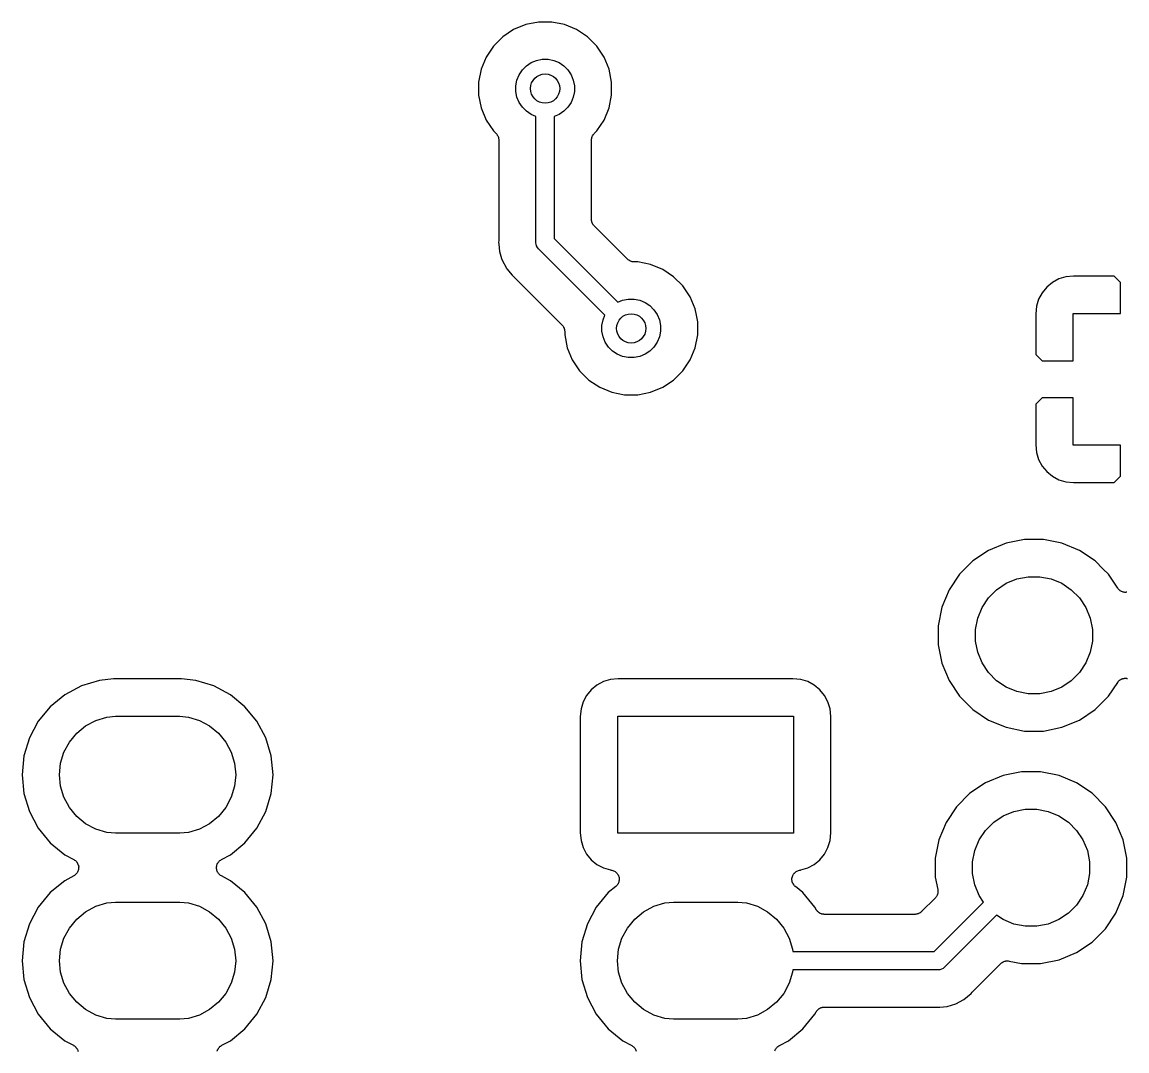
# Model space of a CAD drawing. Extents: x 19 to 115, y -142 to -17.
# Drawn here: x 87.19 to 102.27, y -86.32 to -72.27 of the extents above; entities that cross this region are included whole.
import ezdxf

# ---------------------------------------------------------------- set-up
doc = ezdxf.new("R2010")
doc.units = 0
doc.layers.add('BLACK', color=7, linetype='CONTINUOUS')

msp = doc.modelspace()

# ---------------------------------------------------------------- linework, layer by layer
at = {"layer": 'BLACK', "linetype": 'CONTINUOUS'}
for p, q in [((94.2395, -72.271), (94.0641, -72.3059)), ((94.4184, -72.271), (94.2395, -72.271)), ((94.5938, -72.3059), (94.4184, -72.271)), ((93.8989, -72.3744), (93.7502, -72.4737)), ((94.0641, -72.3059), (93.8989, -72.3744)), ((94.7591, -72.3744), (94.5938, -72.3059)), ((94.9078, -72.4737), (94.7591, -72.3744)), ((93.7502, -72.4737), (93.6237, -72.6002)), ((95.0343, -72.6002), (94.9078, -72.4737)), ((93.6237, -72.6002), (93.5243, -72.7489)), ((95.1336, -72.7489), (95.0343, -72.6002)), ((93.5243, -72.7489), (93.4559, -72.9142)), ((94.0183, -72.924), (94.074, -72.8683)), ((94.074, -72.8683), (94.1395, -72.8245)), ((94.1395, -72.8245), (94.2123, -72.7944)), ((94.2123, -72.7944), (94.2896, -72.779)), ((94.2896, -72.779), (94.3684, -72.779)), ((94.3684, -72.779), (94.4457, -72.7944)), ((94.4457, -72.7944), (94.5185, -72.8245)), ((94.5185, -72.8245), (94.584, -72.8683)), ((94.584, -72.8683), (94.6397, -72.924)), ((95.2021, -72.9142), (95.1336, -72.7489)), ((93.4559, -72.9142), (93.421, -73.0896)), ((93.9444, -73.0623), (93.9745, -72.9895)), ((93.9745, -72.9895), (94.0183, -72.924)), ((94.6397, -72.924), (94.6835, -72.9895)), ((94.6835, -72.9895), (94.7136, -73.0623)), ((95.237, -73.0896), (95.2021, -72.9142)), ((93.421, -73.0896), (93.421, -73.2684)), ((93.929, -73.1396), (93.9444, -73.0623)), ((93.929, -73.2184), (93.929, -73.1396)), ((94.7136, -73.0623), (94.729, -73.1396)), ((94.729, -73.1396), (94.729, -73.2184)), ((95.237, -73.2684), (95.237, -73.0896)), ((93.421, -73.2684), (93.4559, -73.4439)), ((93.9444, -73.2957), (93.929, -73.2184)), ((93.9745, -73.3685), (93.9444, -73.2957)), ((94.7136, -73.2957), (94.6835, -73.3685)), ((94.729, -73.2184), (94.7136, -73.2957)), ((95.2021, -73.4439), (95.237, -73.2684)), ((93.4559, -73.4439), (93.5243, -73.6091)), ((94.0183, -73.434), (93.9745, -73.3685)), ((94.074, -73.4897), (94.0183, -73.434)), ((94.6397, -73.434), (94.584, -73.4897)), ((94.6835, -73.3685), (94.6397, -73.434)), ((95.1336, -73.6091), (95.2021, -73.4439)), ((93.5243, -73.6091), (93.6237, -73.7578)), ((94.1395, -73.5335), (94.074, -73.4897)), ((94.204, -73.5602), (94.1395, -73.5335)), ((94.204, -75.2729), (94.204, -73.5602)), ((94.5185, -73.5335), (94.454, -73.5602)), ((94.454, -73.5602), (94.454, -75.2272)), ((94.584, -73.4897), (94.5185, -73.5335)), ((95.0343, -73.7578), (95.1336, -73.6091)), ((93.6237, -73.7578), (93.6588, -73.7929)), ((94.9992, -73.7929), (95.0343, -73.7578)), ((93.6588, -73.7929), (93.6591, -73.7932)), ((93.6591, -73.7932), (93.6591, -73.7932)), ((93.6591, -73.7932), (93.6591, -73.7933)), ((93.6591, -73.7933), (93.66, -73.7942)), ((93.66, -73.7942), (93.6674, -73.8034)), ((93.6674, -73.8034), (93.6748, -73.8124)), ((93.6748, -73.8124), (93.6751, -73.813)), ((93.6751, -73.813), (93.6755, -73.8136)), ((93.6755, -73.8136), (93.6809, -73.824)), ((93.6809, -73.824), (93.6864, -73.8343)), ((93.6864, -73.8343), (93.6866, -73.835)), ((93.6866, -73.835), (93.6869, -73.8356)), ((93.6869, -73.8356), (93.6902, -73.8469)), ((93.6902, -73.8469), (93.6936, -73.8581)), ((93.6936, -73.8581), (93.6936, -73.8587)), ((93.6936, -73.8587), (93.6938, -73.8594)), ((93.6938, -73.8594), (93.6948, -73.8711)), ((93.6948, -73.8711), (93.696, -73.8827)), ((93.696, -73.8827), (93.696, -75.2417)), ((94.962, -73.8809), (94.9633, -73.8693)), ((94.962, -73.8823), (94.962, -73.8809)), ((94.962, -73.8827), (94.962, -73.8823)), ((94.962, -73.8823), (94.962, -73.8823)), ((94.962, -73.8823), (94.962, -73.8823)), ((94.962, -74.9642), (94.962, -73.8827)), ((94.9633, -73.8693), (94.9645, -73.8576)), ((94.9645, -73.8576), (94.9647, -73.857)), ((94.9647, -73.857), (94.9648, -73.8563)), ((94.9648, -73.8563), (94.9683, -73.8451)), ((94.9683, -73.8451), (94.9717, -73.8339)), ((94.9717, -73.8339), (94.972, -73.8333)), ((94.972, -73.8333), (94.9722, -73.8327)), ((94.9722, -73.8327), (94.9779, -73.8224)), ((94.9779, -73.8224), (94.9834, -73.8121)), ((94.9834, -73.8121), (94.9839, -73.8116)), ((94.9839, -73.8116), (94.9842, -73.811)), ((94.9842, -73.811), (94.9917, -73.802)), ((94.9917, -73.802), (94.9992, -73.7929)), ((94.9631, -74.9758), (94.962, -74.9642)), ((94.9641, -74.9875), (94.9631, -74.9758)), ((94.9643, -74.9882), (94.9641, -74.9875)), ((94.9644, -74.9888), (94.9643, -74.9882)), ((94.9678, -75), (94.9644, -74.9888)), ((94.9711, -75.0113), (94.9678, -75)), ((94.9714, -75.0119), (94.9711, -75.0113)), ((94.9716, -75.0126), (94.9714, -75.0119)), ((94.9771, -75.0229), (94.9716, -75.0126)), ((94.9825, -75.0333), (94.9771, -75.0229)), ((94.9829, -75.0339), (94.9825, -75.0333)), ((94.9832, -75.0345), (94.9829, -75.0339)), ((94.9906, -75.0435), (94.9832, -75.0345)), ((94.9979, -75.0527), (94.9906, -75.0435)), ((94.9988, -75.0536), (94.9979, -75.0527)), ((94.9989, -75.0537), (94.9988, -75.0536)), ((94.9992, -75.054), (94.9989, -75.0537)), ((94.9989, -75.0537), (94.9989, -75.0537)), ((95.454, -75.5088), (94.9992, -75.054)), ((93.6954, -75.2541), (93.6929, -75.279)), ((93.6929, -75.279), (93.6954, -75.3039)), ((93.696, -75.2434), (93.6954, -75.2488)), ((93.6954, -75.2488), (93.6954, -75.2541)), ((93.696, -75.2417), (93.696, -75.2434)), ((94.2034, -75.279), (94.204, -75.2729)), ((94.204, -75.2851), (94.2034, -75.279)), ((94.2058, -75.3035), (94.204, -75.2851)), ((94.204, -75.2851), (94.204, -75.2851)), ((94.454, -75.2272), (95.3229, -76.0961)), ((93.6954, -75.3039), (93.6954, -75.304)), ((93.6954, -75.304), (93.7051, -75.4031)), ((93.7051, -75.4031), (93.7345, -75.4999)), ((94.2129, -75.327), (94.2058, -75.3035)), ((94.2245, -75.3488), (94.2129, -75.327)), ((94.2402, -75.3678), (94.2245, -75.3488)), ((94.2449, -75.3717), (94.2402, -75.3678)), ((95.1461, -76.2729), (94.2449, -75.3717)), ((93.7345, -75.4999), (93.7345, -75.4999)), ((93.7345, -75.4999), (93.7413, -75.5224)), ((93.7413, -75.5224), (93.8001, -75.6324)), ((95.4631, -75.5163), (95.454, -75.5088)), ((95.4721, -75.5238), (95.4631, -75.5163)), ((95.4726, -75.5241), (95.4721, -75.5238)), ((95.4732, -75.5245), (95.4726, -75.5241)), ((95.4835, -75.5301), (95.4732, -75.5245)), ((95.4938, -75.5357), (95.4835, -75.5301)), ((95.4944, -75.5359), (95.4938, -75.5357)), ((95.495, -75.5362), (95.4944, -75.5359)), ((95.5062, -75.5397), (95.495, -75.5362)), ((95.5174, -75.5432), (95.5062, -75.5397)), ((95.5181, -75.5433), (95.5174, -75.5432)), ((95.5187, -75.5435), (95.5181, -75.5433)), ((95.5304, -75.5447), (95.5187, -75.5435)), ((95.542, -75.546), (95.5304, -75.5447)), ((95.5433, -75.546), (95.542, -75.546)), ((95.5434, -75.546), (95.5433, -75.546)), ((95.5438, -75.546), (95.5434, -75.546)), ((95.5434, -75.546), (95.5434, -75.546)), ((95.5934, -75.546), (95.5438, -75.546)), ((95.7689, -75.5809), (95.5934, -75.546)), ((95.9341, -75.6493), (95.7689, -75.5809)), ((93.8001, -75.6324), (93.8055, -75.6389)), ((93.8055, -75.6389), (93.8055, -75.6389)), ((93.8055, -75.6389), (93.8792, -75.7287)), ((93.8792, -75.7287), (93.8986, -75.7446)), ((96.0828, -75.7487), (95.9341, -75.6493)), ((101.546, -75.739), (101.44, -75.7494)), ((102.101, -75.7417), (101.546, -75.739)), ((102.186, -75.8264), (102.101, -75.7417)), ((93.8986, -75.7446), (93.8999, -75.7457)), ((93.8999, -75.7457), (93.9036, -75.7496)), ((93.9036, -75.7496), (93.9078, -75.753)), ((93.9078, -75.753), (94.5588, -76.404)), ((96.2093, -75.8752), (96.0828, -75.7487)), ((96.3087, -76.0239), (96.2093, -75.8752)), ((101.179, -75.8891), (101.116, -75.9664)), ((101.256, -75.8256), (101.179, -75.8891)), ((101.345, -75.7784), (101.256, -75.8256)), ((101.44, -75.7494), (101.345, -75.7784)), ((102.186, -76.25), (102.186, -75.8264)), ((96.3771, -76.1891), (96.3087, -76.0239)), ((101.116, -75.9664), (101.068, -76.0547)), ((95.3229, -76.0961), (95.3873, -76.0694)), ((95.3873, -76.0694), (95.4646, -76.054)), ((95.4646, -76.054), (95.5434, -76.054)), ((95.5434, -76.054), (95.6207, -76.0694)), ((95.6207, -76.0694), (95.6935, -76.0995)), ((95.6935, -76.0995), (95.759, -76.1433)), ((95.759, -76.1433), (95.8147, -76.199)), ((96.3941, -76.2748), (96.3771, -76.1891)), ((101.039, -76.1504), (101.029, -76.2559)), ((101.068, -76.0547), (101.039, -76.1504)), ((95.104, -76.4146), (95.1194, -76.3373)), ((95.1194, -76.3373), (95.1461, -76.2729)), ((95.8147, -76.199), (95.8585, -76.2645)), ((95.8585, -76.2645), (95.8886, -76.3373)), ((95.8886, -76.3373), (95.904, -76.4146)), ((96.412, -76.3646), (96.3941, -76.2748)), ((101.029, -76.2559), (101.032, -76.8114)), ((101.54, -76.896), (101.54, -76.25)), ((101.54, -76.25), (102.186, -76.25)), ((94.5588, -76.404), (94.5591, -76.4043)), ((94.5591, -76.4043), (94.5591, -76.4043)), ((94.5591, -76.4043), (94.5591, -76.4043)), ((94.5591, -76.4043), (94.56, -76.4053)), ((94.56, -76.4053), (94.5674, -76.4144)), ((94.5674, -76.4144), (94.5748, -76.4235)), ((94.5748, -76.4235), (94.5751, -76.4241)), ((94.5751, -76.4241), (94.5755, -76.4246)), ((94.5755, -76.4246), (94.5809, -76.435)), ((94.5809, -76.435), (94.5864, -76.4454)), ((94.5864, -76.4454), (94.5866, -76.446)), ((94.5866, -76.446), (94.5869, -76.4466)), ((94.5869, -76.4466), (94.5902, -76.4579)), ((94.5902, -76.4579), (94.5936, -76.4691)), ((94.5936, -76.4691), (94.5936, -76.4698)), ((94.5936, -76.4698), (94.5938, -76.4704)), ((94.5938, -76.4704), (94.5949, -76.4821)), ((94.5949, -76.4821), (94.596, -76.4938)), ((94.596, -76.4938), (94.596, -76.5434)), ((95.104, -76.4934), (95.104, -76.4146)), ((95.1194, -76.5707), (95.104, -76.4934)), ((95.904, -76.4934), (95.8886, -76.5707)), ((95.904, -76.4146), (95.904, -76.4934)), ((96.412, -76.5434), (96.412, -76.3646)), ((94.596, -76.5434), (94.6309, -76.7189)), ((95.1495, -76.6435), (95.1194, -76.5707)), ((95.1933, -76.709), (95.1495, -76.6435)), ((95.8585, -76.6435), (95.8147, -76.709)), ((95.8886, -76.5707), (95.8585, -76.6435)), ((96.3771, -76.7189), (96.412, -76.5434)), ((94.6309, -76.7189), (94.6993, -76.8841)), ((95.249, -76.7647), (95.1933, -76.709)), ((95.3145, -76.8085), (95.249, -76.7647)), ((95.759, -76.7647), (95.6935, -76.8085)), ((95.8147, -76.709), (95.759, -76.7647)), ((96.3087, -76.8841), (96.3771, -76.7189)), ((94.6993, -76.8841), (94.7987, -77.0328)), ((95.3873, -76.8386), (95.3145, -76.8085)), ((95.4646, -76.854), (95.3873, -76.8386)), ((95.5434, -76.854), (95.4646, -76.854)), ((95.6207, -76.8386), (95.5434, -76.854)), ((95.6935, -76.8085), (95.6207, -76.8386)), ((96.2093, -77.0328), (96.3087, -76.8841)), ((101.032, -76.8114), (101.116, -76.896)), ((101.116, -76.896), (101.54, -76.896)), ((94.7987, -77.0328), (94.9252, -77.1593)), ((96.0828, -77.1593), (96.2093, -77.0328)), ((94.9252, -77.1593), (95.0739, -77.2587)), ((95.9341, -77.2587), (96.0828, -77.1593)), ((95.0739, -77.2587), (95.2391, -77.3271)), ((95.2391, -77.3271), (95.4146, -77.362)), ((95.4146, -77.362), (95.5934, -77.362)), ((95.5934, -77.362), (95.7689, -77.3271)), ((95.7689, -77.3271), (95.9341, -77.2587)), ((101.032, -77.4886), (101.029, -78.0441)), ((101.116, -77.404), (101.032, -77.4886)), ((101.54, -77.404), (101.116, -77.404)), ((101.54, -78.05), (101.54, -77.404)), ((101.029, -78.0441), (101.039, -78.1496)), ((101.039, -78.1496), (101.068, -78.2453)), ((102.186, -78.05), (101.54, -78.05)), ((102.186, -78.4736), (102.186, -78.05)), ((101.068, -78.2453), (101.116, -78.3336)), ((101.116, -78.3336), (101.179, -78.4109)), ((101.179, -78.4109), (101.256, -78.4744)), ((101.256, -78.4744), (101.345, -78.5216)), ((101.345, -78.5216), (101.44, -78.5506)), ((101.44, -78.5506), (101.546, -78.561)), ((101.546, -78.561), (102.101, -78.5583)), ((102.101, -78.5583), (102.186, -78.4736)), ((100.876, -79.337), (100.623, -79.3873)), ((101.134, -79.337), (100.876, -79.337)), ((101.387, -79.3873), (101.134, -79.337)), ((100.385, -79.4859), (100.171, -79.629)), ((100.623, -79.3873), (100.385, -79.4859)), ((101.625, -79.4859), (101.387, -79.3873)), ((101.839, -79.629), (101.625, -79.4859)), ((100.171, -79.629), (99.989, -79.8112)), ((101.952, -79.742), (101.839, -79.629)), ((99.989, -79.8112), (99.8459, -80.0254)), ((101.952, -79.7421), (101.952, -79.742)), ((102.021, -79.8112), (101.952, -79.7421)), ((102.149, -80.0029), (102.021, -79.8112)), ((100.495, -80.0236), (100.626, -79.936)), ((100.626, -79.936), (100.772, -79.8757)), ((100.772, -79.8757), (100.926, -79.845)), ((100.926, -79.845), (101.084, -79.845)), ((101.084, -79.845), (101.238, -79.8757)), ((101.238, -79.8757), (101.384, -79.936)), ((101.384, -79.936), (101.515, -80.0236)), ((99.8459, -80.0254), (99.7473, -80.2635)), ((100.384, -80.135), (100.495, -80.0236)), ((101.515, -80.0236), (101.626, -80.135)), ((102.155, -80.0099), (102.149, -80.0029)), ((102.16, -80.0171), (102.155, -80.0099)), ((102.163, -80.0194), (102.16, -80.0171)), ((102.165, -80.0221), (102.163, -80.0194)), ((102.172, -80.0278), (102.165, -80.0221)), ((102.178, -80.0339), (102.172, -80.0278)), ((102.181, -80.0356), (102.178, -80.0339)), ((102.184, -80.0378), (102.181, -80.0356)), ((102.192, -80.0421), (102.184, -80.0378)), ((102.2, -80.0468), (102.192, -80.0421)), ((102.203, -80.0479), (102.2, -80.0468)), ((102.206, -80.0495), (102.203, -80.0479)), ((102.214, -80.0522), (102.206, -80.0495)), ((102.223, -80.0553), (102.214, -80.0522)), ((102.226, -80.0558), (102.223, -80.0553)), ((102.229, -80.0568), (102.226, -80.0558)), ((102.238, -80.0577), (102.229, -80.0568)), ((102.247, -80.0591), (102.238, -80.0577)), ((102.251, -80.059), (102.247, -80.0591)), ((102.254, -80.0593), (102.251, -80.059)), ((102.263, -80.0585), (102.254, -80.0593)), ((102.272, -80.0581), (102.263, -80.0585)), ((102.275, -80.0573), (102.272, -80.0581)), ((99.7473, -80.2635), (99.697, -80.5162)), ((100.236, -80.4116), (100.296, -80.2661)), ((100.296, -80.2661), (100.384, -80.135)), ((101.626, -80.135), (101.714, -80.2661)), ((101.714, -80.2661), (101.774, -80.4116)), ((100.205, -80.5662), (100.236, -80.4116)), ((101.774, -80.4116), (101.805, -80.5662)), ((99.697, -80.5162), (99.697, -80.7738)), ((100.205, -80.7238), (100.205, -80.5662)), ((101.805, -80.5662), (101.805, -80.7238)), ((99.697, -80.7738), (99.7473, -81.0265)), ((100.236, -80.8784), (100.205, -80.7238)), ((101.805, -80.7238), (101.774, -80.8784)), ((100.296, -81.0239), (100.236, -80.8784)), ((100.384, -81.155), (100.296, -81.0239)), ((101.714, -81.0239), (101.626, -81.155)), ((101.774, -80.8784), (101.714, -81.0239)), ((99.7473, -81.0265), (99.8459, -81.2646)), ((100.495, -81.2664), (100.384, -81.155)), ((101.626, -81.155), (101.515, -81.2664)), ((88.2436, -81.2609), (87.997, -81.3357)), ((88.4357, -81.242), (88.2436, -81.2609)), ((89.3643, -81.242), (88.4357, -81.242)), ((89.5564, -81.2609), (89.3643, -81.242)), ((89.803, -81.3357), (89.5564, -81.2609)), ((95.0364, -81.3256), (94.9591, -81.3891)), ((95.1247, -81.2784), (95.0364, -81.3256)), ((95.2204, -81.2494), (95.1247, -81.2784)), ((95.3262, -81.2389), (95.2204, -81.2494)), ((97.7138, -81.2389), (95.3262, -81.2389)), ((97.8196, -81.2493), (97.7138, -81.2389)), ((97.9153, -81.2784), (97.8196, -81.2493)), ((98.0036, -81.3256), (97.9153, -81.2784)), ((98.0809, -81.3891), (98.0036, -81.3256)), ((99.8459, -81.2646), (99.989, -81.4788)), ((100.626, -81.354), (100.495, -81.2664)), ((101.515, -81.2664), (101.384, -81.354)), ((102.021, -81.4788), (102.148, -81.2886)), ((102.148, -81.2886), (102.149, -81.2871)), ((102.149, -81.2871), (102.153, -81.2826)), ((102.153, -81.2826), (102.156, -81.2777)), ((102.156, -81.2777), (102.161, -81.2732)), ((102.161, -81.2732), (102.165, -81.2682)), ((102.165, -81.2682), (102.17, -81.2645)), ((102.17, -81.2645), (102.174, -81.2603)), ((102.174, -81.2603), (102.179, -81.2568)), ((102.179, -81.2568), (102.184, -81.2527)), ((102.184, -81.2527), (102.19, -81.25)), ((102.19, -81.25), (102.195, -81.2467)), ((102.195, -81.2467), (102.201, -81.2443)), ((102.201, -81.2443), (102.206, -81.2413)), ((102.206, -81.2413), (102.212, -81.2396)), ((102.212, -81.2396), (102.218, -81.2374)), ((102.218, -81.2374), (102.224, -81.2361)), ((102.224, -81.2361), (102.23, -81.2343)), ((102.23, -81.2343), (102.236, -81.2338)), ((102.236, -81.2338), (102.242, -81.2327)), ((102.242, -81.2327), (102.248, -81.2327)), ((102.248, -81.2327), (102.255, -81.2321)), ((102.255, -81.2321), (102.261, -81.2328)), ((102.261, -81.2328), (102.267, -81.2328)), ((102.267, -81.2328), (102.273, -81.2341)), ((102.273, -81.2341), (102.28, -81.2348)), ((87.7698, -81.4572), (87.5706, -81.6206)), ((87.997, -81.3357), (87.7698, -81.4572)), ((90.0302, -81.4572), (89.803, -81.3357)), ((90.2294, -81.6206), (90.0302, -81.4572)), ((94.8956, -81.4664), (94.8484, -81.5547)), ((94.9591, -81.3891), (94.8956, -81.4664)), ((98.1444, -81.4664), (98.0809, -81.3891)), ((98.1916, -81.5547), (98.1444, -81.4664)), ((100.772, -81.4143), (100.626, -81.354)), ((100.926, -81.445), (100.772, -81.4143)), ((101.084, -81.445), (100.926, -81.445)), ((101.238, -81.4143), (101.084, -81.445)), ((101.384, -81.354), (101.238, -81.4143)), ((87.5706, -81.6206), (87.4072, -81.8198)), ((90.3928, -81.8198), (90.2294, -81.6206)), ((94.8484, -81.5547), (94.8194, -81.6504)), ((98.2206, -81.6504), (98.1916, -81.5547)), ((99.989, -81.4788), (100.171, -81.661)), ((101.839, -81.661), (101.952, -81.5479)), ((101.952, -81.5479), (102.021, -81.4788)), ((101.952, -81.5479), (101.952, -81.5479)), ((88.1924, -81.8073), (88.3432, -81.7616)), ((88.3432, -81.7616), (88.4607, -81.75)), ((88.4607, -81.75), (89.3393, -81.75)), ((89.3393, -81.75), (89.4568, -81.7616)), ((89.4568, -81.7616), (89.6076, -81.8073)), ((94.8194, -81.6504), (94.8089, -81.7562)), ((94.8089, -81.7562), (94.8089, -83.3438)), ((95.32, -83.35), (95.32, -81.75)), ((95.32, -81.75), (97.72, -81.75)), ((97.72, -81.75), (97.72, -83.35)), ((98.2311, -81.7562), (98.2206, -81.6504)), ((98.2311, -83.3438), (98.2311, -81.7562)), ((100.171, -81.661), (100.385, -81.8041)), ((101.625, -81.8041), (101.839, -81.661)), ((87.4072, -81.8198), (87.2857, -82.047)), ((87.9316, -81.9816), (88.0534, -81.8816)), ((88.0534, -81.8816), (88.1924, -81.8073)), ((89.6076, -81.8073), (89.7466, -81.8816)), ((89.7466, -81.8816), (89.8684, -81.9816)), ((90.5143, -82.047), (90.3928, -81.8198)), ((100.385, -81.8041), (100.623, -81.9027)), ((100.623, -81.9027), (100.876, -81.953)), ((101.134, -81.953), (101.387, -81.9027)), ((101.387, -81.9027), (101.625, -81.8041)), ((87.2857, -82.047), (87.2109, -82.2936)), ((87.8316, -82.1034), (87.9316, -81.9816)), ((89.8684, -81.9816), (89.9684, -82.1034)), ((90.5891, -82.2936), (90.5143, -82.047)), ((100.876, -81.953), (101.134, -81.953)), ((87.7573, -82.2424), (87.8316, -82.1034)), ((89.9684, -82.1034), (90.0427, -82.2424)), ((87.2109, -82.2936), (87.1857, -82.55)), ((87.7116, -82.3932), (87.7573, -82.2424)), ((90.0427, -82.2424), (90.0884, -82.3932)), ((90.6143, -82.55), (90.5891, -82.2936)), ((87.6961, -82.55), (87.7116, -82.3932)), ((90.0884, -82.3932), (90.1039, -82.55)), ((100.836, -82.512), (100.583, -82.5623)), ((101.094, -82.512), (100.836, -82.512)), ((101.347, -82.5623), (101.094, -82.512)), ((87.1857, -82.55), (87.2109, -82.8064)), ((87.7116, -82.7068), (87.6961, -82.55)), ((90.1039, -82.55), (90.0884, -82.7068)), ((90.5891, -82.8064), (90.6143, -82.55)), ((100.345, -82.6609), (100.131, -82.804)), ((100.583, -82.5623), (100.345, -82.6609)), ((101.585, -82.6609), (101.347, -82.5623)), ((101.799, -82.804), (101.585, -82.6609)), ((87.2109, -82.8064), (87.2857, -83.053)), ((87.7573, -82.8576), (87.7116, -82.7068)), ((90.0884, -82.7068), (90.0427, -82.8576)), ((90.5143, -83.053), (90.5891, -82.8064)), ((100.131, -82.804), (99.949, -82.9862)), ((101.981, -82.9862), (101.799, -82.804)), ((87.8316, -82.9966), (87.7573, -82.8576)), ((90.0427, -82.8576), (89.9684, -82.9966)), ((87.2857, -83.053), (87.4072, -83.2802)), ((87.9316, -83.1184), (87.8316, -82.9966)), ((88.0534, -83.2184), (87.9316, -83.1184)), ((89.8684, -83.1184), (89.7466, -83.2184)), ((89.9684, -82.9966), (89.8684, -83.1184)), ((90.3928, -83.2802), (90.5143, -83.053)), ((99.949, -82.9862), (99.8059, -83.2004)), ((100.455, -83.1986), (100.586, -83.111)), ((100.586, -83.111), (100.732, -83.0507)), ((100.732, -83.0507), (100.886, -83.02)), ((100.886, -83.02), (101.044, -83.02)), ((101.044, -83.02), (101.198, -83.0507)), ((101.198, -83.0507), (101.344, -83.111)), ((101.344, -83.111), (101.475, -83.1986)), ((102.124, -83.2004), (101.981, -82.9862)), ((87.4072, -83.2802), (87.5706, -83.4794)), ((88.1924, -83.2927), (88.0534, -83.2184)), ((89.7466, -83.2184), (89.6076, -83.2927)), ((90.2294, -83.4794), (90.3928, -83.2802)), ((99.8059, -83.2004), (99.7073, -83.4385)), ((100.344, -83.31), (100.455, -83.1986)), ((101.475, -83.1986), (101.586, -83.31)), ((102.223, -83.4385), (102.124, -83.2004)), ((88.3432, -83.3384), (88.1924, -83.2927)), ((88.4607, -83.35), (88.3432, -83.3384)), ((89.3393, -83.35), (88.4607, -83.35)), ((89.4568, -83.3384), (89.3393, -83.35)), ((89.6076, -83.2927), (89.4568, -83.3384)), ((94.8089, -83.3438), (94.8194, -83.4496)), ((97.72, -83.35), (95.32, -83.35)), ((98.2206, -83.4496), (98.2311, -83.3438)), ((100.256, -83.4411), (100.344, -83.31)), ((101.586, -83.31), (101.674, -83.4411)), ((87.5706, -83.4794), (87.7698, -83.6428)), ((90.0302, -83.6428), (90.2294, -83.4794)), ((94.8194, -83.4496), (94.8484, -83.5453)), ((94.8484, -83.5453), (94.8956, -83.6336)), ((98.1444, -83.6336), (98.1916, -83.5453)), ((98.1916, -83.5453), (98.2206, -83.4496)), ((99.7073, -83.4385), (99.657, -83.6912)), ((100.165, -83.7412), (100.196, -83.5866)), ((100.196, -83.5866), (100.256, -83.4411)), ((101.674, -83.4411), (101.734, -83.5866)), ((101.734, -83.5866), (101.765, -83.7412)), ((102.273, -83.6912), (102.223, -83.4385)), ((87.7698, -83.6428), (87.8917, -83.708)), ((87.8917, -83.708), (87.8928, -83.7086)), ((87.8928, -83.7086), (87.8928, -83.7086)), ((87.8928, -83.7086), (87.8928, -83.7086)), ((87.8928, -83.7086), (87.8933, -83.7088)), ((87.8933, -83.7088), (87.9033, -83.7157)), ((87.9033, -83.7157), (87.9133, -83.7225)), ((87.9133, -83.7225), (87.9135, -83.7227)), ((87.9135, -83.7227), (87.9137, -83.7229)), ((87.9137, -83.7229), (87.9222, -83.7316)), ((87.9222, -83.7316), (87.9307, -83.7402)), ((89.8634, -83.7493), (89.8701, -83.7393)), ((89.8701, -83.7393), (89.8703, -83.7391)), ((89.8703, -83.7391), (89.8705, -83.7388)), ((89.8705, -83.7388), (89.8792, -83.7302)), ((89.8792, -83.7302), (89.8877, -83.7218)), ((89.8877, -83.7218), (89.8879, -83.7216)), ((89.8879, -83.7216), (89.8881, -83.7214)), ((89.8881, -83.7214), (89.8983, -83.7146)), ((89.8983, -83.7146), (89.9083, -83.708)), ((89.9083, -83.708), (90.0302, -83.6428)), ((94.8956, -83.6336), (94.9591, -83.7109)), ((94.9591, -83.7109), (95.0364, -83.7744)), ((98.0036, -83.7744), (98.0809, -83.7109)), ((98.0809, -83.7109), (98.1444, -83.6336)), ((99.657, -83.6912), (99.657, -83.9488)), ((102.273, -83.9488), (102.273, -83.6912)), ((87.9366, -83.8908), (87.9299, -83.9007)), ((87.9307, -83.7402), (87.9308, -83.7404)), ((87.9308, -83.7404), (87.931, -83.7406)), ((87.931, -83.7406), (87.9376, -83.7507)), ((87.9434, -83.8806), (87.9366, -83.8908)), ((87.9376, -83.7507), (87.9443, -83.7609)), ((87.9436, -83.8804), (87.9434, -83.8806)), ((87.9437, -83.8802), (87.9436, -83.8804)), ((87.9484, -83.869), (87.9437, -83.8802)), ((87.9443, -83.7609), (87.9444, -83.7612)), ((87.9444, -83.7612), (87.9445, -83.7614)), ((87.9445, -83.7614), (87.949, -83.7725)), ((87.9531, -83.8578), (87.9484, -83.869)), ((87.949, -83.7725), (87.9536, -83.7839)), ((87.9532, -83.8575), (87.9531, -83.8578)), ((87.9533, -83.8573), (87.9532, -83.8575)), ((87.9557, -83.8453), (87.9533, -83.8573)), ((87.9536, -83.7839), (87.9537, -83.7842)), ((87.9537, -83.7842), (87.9538, -83.7844)), ((87.9538, -83.7844), (87.956, -83.7963)), ((87.9581, -83.8336), (87.9557, -83.8453)), ((87.956, -83.7963), (87.9583, -83.8082)), ((87.9582, -83.833), (87.9581, -83.8333)), ((87.9581, -83.8333), (87.9581, -83.8336)), ((87.9584, -83.8088), (87.9582, -83.821)), ((87.9582, -83.821), (87.9582, -83.833)), ((87.9583, -83.8082), (87.9583, -83.8085)), ((87.9583, -83.8085), (87.9584, -83.8088)), ((89.8416, -83.8312), (89.8418, -83.8192)), ((89.8417, -83.8315), (89.8416, -83.8312)), ((89.8417, -83.8318), (89.8417, -83.8315)), ((89.844, -83.8436), (89.8417, -83.8318)), ((89.8418, -83.807), (89.8419, -83.8067)), ((89.8418, -83.8192), (89.8418, -83.807)), ((89.8419, -83.8064), (89.8443, -83.7946)), ((89.8419, -83.8067), (89.8419, -83.8064)), ((89.8462, -83.8556), (89.844, -83.8436)), ((89.8443, -83.7946), (89.8467, -83.7827)), ((89.8463, -83.8559), (89.8462, -83.8556)), ((89.8464, -83.8561), (89.8463, -83.8559)), ((89.851, -83.8674), (89.8464, -83.8561)), ((89.8467, -83.7827), (89.8468, -83.7825)), ((89.8468, -83.7825), (89.8469, -83.7822)), ((89.8469, -83.7822), (89.8516, -83.771)), ((89.8555, -83.8786), (89.851, -83.8674)), ((89.8516, -83.771), (89.8563, -83.7598)), ((89.8556, -83.8788), (89.8555, -83.8786)), ((89.8557, -83.8791), (89.8556, -83.8788)), ((89.8624, -83.8892), (89.8557, -83.8791)), ((89.8563, -83.7598), (89.8565, -83.7596)), ((89.8565, -83.7596), (89.8566, -83.7594)), ((89.8566, -83.7594), (89.8634, -83.7493)), ((89.869, -83.8994), (89.8624, -83.8892)), ((95.0364, -83.7744), (95.1247, -83.8216)), ((95.1247, -83.8216), (95.2204, -83.8506)), ((95.2204, -83.8506), (95.2259, -83.8512)), ((95.2259, -83.8512), (95.2272, -83.8513)), ((95.2272, -83.8513), (95.2273, -83.8513)), ((95.2273, -83.8513), (95.2273, -83.8513)), ((95.2273, -83.8513), (95.2277, -83.8514)), ((95.2277, -83.8514), (95.2397, -83.8539)), ((95.2397, -83.8539), (95.2515, -83.8564)), ((95.2515, -83.8564), (95.2517, -83.8565)), ((95.2517, -83.8565), (95.2519, -83.8565)), ((95.2519, -83.8565), (95.2632, -83.8614)), ((95.2632, -83.8614), (95.2743, -83.8661)), ((95.2743, -83.8661), (95.2745, -83.8662)), ((95.2745, -83.8662), (95.2747, -83.8663)), ((95.2747, -83.8663), (95.2849, -83.8733)), ((95.2849, -83.8733), (95.2948, -83.88)), ((95.2948, -83.88), (95.295, -83.8802)), ((95.295, -83.8802), (95.2952, -83.8803)), ((95.2952, -83.8803), (95.3038, -83.8891)), ((95.3038, -83.8891), (95.3122, -83.8977)), ((97.7289, -83.8963), (97.7376, -83.8878)), ((97.7376, -83.8878), (97.7462, -83.8792)), ((97.7462, -83.8792), (97.7464, -83.8791)), ((97.7464, -83.8791), (97.7466, -83.8789)), ((97.7466, -83.8789), (97.7567, -83.8722)), ((97.7567, -83.8722), (97.7668, -83.8655)), ((97.7668, -83.8655), (97.7671, -83.8654)), ((97.7671, -83.8654), (97.7672, -83.8653)), ((97.7672, -83.8653), (97.7786, -83.8606)), ((97.7786, -83.8606), (97.7898, -83.856)), ((97.7898, -83.856), (97.79, -83.856)), ((97.79, -83.856), (97.7902, -83.8559)), ((97.7902, -83.8559), (97.8021, -83.8536)), ((97.8021, -83.8536), (97.8141, -83.8512)), ((97.8141, -83.8512), (97.8196, -83.8506)), ((97.8196, -83.8506), (97.9153, -83.8216)), ((97.9153, -83.8216), (98.0036, -83.7744)), ((100.165, -83.8988), (100.165, -83.7412)), ((101.765, -83.7412), (101.765, -83.8988)), ((87.7698, -83.9972), (87.5706, -84.1606)), ((87.8917, -83.932), (87.7698, -83.9972)), ((87.9017, -83.9253), (87.8917, -83.932)), ((87.9119, -83.9186), (87.9017, -83.9253)), ((87.9121, -83.9184), (87.9119, -83.9186)), ((87.9123, -83.9182), (87.9121, -83.9184)), ((87.9208, -83.9098), (87.9123, -83.9182)), ((87.9295, -83.9012), (87.9208, -83.9098)), ((87.9297, -83.9009), (87.9295, -83.9012)), ((87.9299, -83.9007), (87.9297, -83.9009)), ((89.8692, -83.8996), (89.869, -83.8994)), ((89.8693, -83.8998), (89.8692, -83.8996)), ((89.8778, -83.9084), (89.8693, -83.8998)), ((89.8863, -83.9171), (89.8778, -83.9084)), ((89.8865, -83.9173), (89.8863, -83.9171)), ((89.8867, -83.9175), (89.8865, -83.9173)), ((89.8967, -83.9243), (89.8867, -83.9175)), ((89.9067, -83.9312), (89.8967, -83.9243)), ((89.9072, -83.9314), (89.9067, -83.9312)), ((89.9083, -83.932), (89.9072, -83.9314)), ((89.9072, -83.9314), (89.9072, -83.9314)), ((89.9072, -83.9314), (89.9072, -83.9314)), ((90.0302, -83.9972), (89.9083, -83.932)), ((90.2294, -84.1606), (90.0302, -83.9972)), ((95.3122, -83.8977), (95.3123, -83.8979)), ((95.3123, -83.8979), (95.3125, -83.898)), ((95.3125, -83.898), (95.3193, -83.9084)), ((95.3252, -84.038), (95.3182, -84.0483)), ((95.3193, -83.9084), (95.3258, -83.9184)), ((95.3253, -84.0378), (95.3252, -84.038)), ((95.3254, -84.0376), (95.3253, -84.0378)), ((95.3299, -84.0267), (95.3254, -84.0376)), ((95.3258, -83.9184), (95.3259, -83.9186)), ((95.3259, -83.9186), (95.3261, -83.9188)), ((95.3261, -83.9188), (95.3307, -83.9303)), ((95.3348, -84.0152), (95.3299, -84.0267)), ((95.3307, -83.9303), (95.3352, -83.9414)), ((95.3349, -84.0148), (95.3348, -84.015)), ((95.3348, -84.015), (95.3348, -84.0152)), ((95.3373, -84.0031), (95.3349, -84.0148)), ((95.3352, -83.9414), (95.3352, -83.9416)), ((95.3352, -83.9416), (95.3353, -83.9418)), ((95.3353, -83.9418), (95.3376, -83.9539)), ((95.3398, -83.9909), (95.3373, -84.0031)), ((95.3376, -83.9539), (95.3399, -83.9657)), ((95.3399, -83.9784), (95.3398, -83.9905)), ((95.3398, -83.9905), (95.3398, -83.9907)), ((95.3398, -83.9907), (95.3398, -83.9909)), ((95.3399, -83.9657), (95.3399, -83.9659)), ((95.3399, -83.9659), (95.34, -83.9661)), ((95.34, -83.9661), (95.3399, -83.9784)), ((97.7, -83.9887), (97.7001, -83.9766)), ((97.7, -83.9889), (97.7, -83.9887)), ((97.7, -83.9891), (97.7, -83.9889)), ((97.7023, -84.001), (97.7, -83.9891)), ((97.7001, -83.9766), (97.7002, -83.9644)), ((97.7002, -83.9644), (97.7003, -83.9641)), ((97.7003, -83.9639), (97.7027, -83.952)), ((97.7003, -83.9641), (97.7003, -83.9639)), ((97.7046, -84.0131), (97.7023, -84.001)), ((97.7027, -83.952), (97.7052, -83.9401)), ((97.7047, -84.0133), (97.7046, -84.0131)), ((97.7047, -84.0135), (97.7047, -84.0133)), ((97.7092, -84.0247), (97.7047, -84.0135)), ((97.7052, -83.9401), (97.7053, -83.9399)), ((97.7053, -83.9397), (97.7101, -83.9285)), ((97.7053, -83.9399), (97.7053, -83.9397)), ((97.7138, -84.0361), (97.7092, -84.0247)), ((97.7101, -83.9285), (97.7148, -83.9172)), ((97.7139, -84.0363), (97.7138, -84.0361)), ((97.714, -84.0365), (97.7139, -84.0363)), ((97.7207, -84.0466), (97.714, -84.0365)), ((97.7148, -83.9172), (97.7149, -83.917)), ((97.7149, -83.917), (97.715, -83.9168)), ((97.715, -83.9168), (97.7218, -83.9069)), ((97.7218, -83.9069), (97.7286, -83.8967)), ((97.7286, -83.8967), (97.7288, -83.8965)), ((97.7288, -83.8965), (97.7289, -83.8963)), ((99.657, -83.9488), (99.6909, -84.1191)), ((100.196, -84.0534), (100.165, -83.8988)), ((101.765, -83.8988), (101.734, -84.0534)), ((102.223, -84.2015), (102.273, -83.9488)), ((87.5706, -84.1606), (87.4072, -84.3598)), ((90.3928, -84.3598), (90.2294, -84.1606)), ((95.1906, -84.1606), (95.0272, -84.3598)), ((95.294, -84.0758), (95.1906, -84.1606)), ((95.3026, -84.0672), (95.294, -84.0758)), ((95.3113, -84.0586), (95.3026, -84.0672)), ((95.3114, -84.0584), (95.3113, -84.0586)), ((95.3116, -84.0582), (95.3114, -84.0584)), ((95.3182, -84.0483), (95.3116, -84.0582)), ((97.7273, -84.0569), (97.7207, -84.0466)), ((97.7275, -84.057), (97.7273, -84.0569)), ((97.7276, -84.0572), (97.7275, -84.057)), ((97.736, -84.0658), (97.7276, -84.0572)), ((97.7446, -84.0746), (97.736, -84.0658)), ((97.7449, -84.0749), (97.7446, -84.0746)), ((97.7459, -84.0758), (97.7449, -84.0749)), ((97.7449, -84.0749), (97.7449, -84.0749)), ((97.7449, -84.0749), (97.7449, -84.0749)), ((97.8494, -84.1606), (97.7459, -84.0758)), ((98.0128, -84.3598), (97.8494, -84.1606)), ((99.6836, -84.1927), (99.6833, -84.1932)), ((99.687, -84.1814), (99.6836, -84.1927)), ((99.6906, -84.1702), (99.687, -84.1814)), ((99.6908, -84.169), (99.6906, -84.1696)), ((99.6906, -84.1696), (99.6906, -84.1702)), ((99.692, -84.1573), (99.6908, -84.169)), ((99.6909, -84.1191), (99.691, -84.1196)), ((99.691, -84.1196), (99.691, -84.1197)), ((99.691, -84.1197), (99.691, -84.1197)), ((99.691, -84.1197), (99.6912, -84.1208)), ((99.6912, -84.1208), (99.6922, -84.1327)), ((99.6933, -84.1455), (99.692, -84.1573)), ((99.6922, -84.1327), (99.6933, -84.1443)), ((99.6933, -84.1443), (99.6932, -84.1449)), ((99.6932, -84.1449), (99.6933, -84.1455)), ((100.256, -84.1989), (100.196, -84.0534)), ((101.734, -84.0534), (101.674, -84.1989)), ((88.1924, -84.3473), (88.3432, -84.3016)), ((88.3432, -84.3016), (88.4607, -84.29)), ((88.4607, -84.29), (89.3393, -84.29)), ((89.3393, -84.29), (89.4568, -84.3016)), ((89.4568, -84.3016), (89.6076, -84.3473)), ((95.8124, -84.3473), (95.9632, -84.3016)), ((95.9632, -84.3016), (96.0807, -84.29)), ((96.0807, -84.29), (96.9593, -84.29)), ((96.9593, -84.29), (97.0768, -84.3016)), ((97.0768, -84.3016), (97.2276, -84.3473)), ((99.6561, -84.2337), (99.47, -84.4198)), ((99.6432, -84.965), (100.317, -84.2908)), ((99.6636, -84.2246), (99.6561, -84.2337)), ((99.6712, -84.2155), (99.6636, -84.2246)), ((99.6715, -84.215), (99.6712, -84.2155)), ((99.6718, -84.2145), (99.6715, -84.215)), ((99.6774, -84.2041), (99.6718, -84.2145)), ((99.6831, -84.1938), (99.6774, -84.2041)), ((99.6833, -84.1932), (99.6831, -84.1938)), ((100.317, -84.2908), (100.256, -84.1989)), ((101.586, -84.33), (101.475, -84.4414)), ((101.674, -84.1989), (101.586, -84.33)), ((102.124, -84.4396), (102.223, -84.2015)), ((87.4072, -84.3598), (87.2857, -84.587)), ((87.9316, -84.5216), (88.0534, -84.4216)), ((88.0534, -84.4216), (88.1924, -84.3473)), ((89.6076, -84.3473), (89.7466, -84.4216)), ((89.7466, -84.4216), (89.8684, -84.5216)), ((90.5143, -84.587), (90.3928, -84.3598)), ((95.0272, -84.3598), (94.9057, -84.587)), ((95.5516, -84.5216), (95.6734, -84.4216)), ((95.6734, -84.4216), (95.8124, -84.3473)), ((97.2276, -84.3473), (97.3666, -84.4216)), ((97.3666, -84.4216), (97.4884, -84.5216)), ((98.0289, -84.3899), (98.0128, -84.3598)), ((98.032, -84.3946), (98.0289, -84.3899)), ((98.0346, -84.3995), (98.032, -84.3946)), ((98.0389, -84.4048), (98.0346, -84.3995)), ((98.0427, -84.4105), (98.0389, -84.4048)), ((98.0466, -84.4145), (98.0427, -84.4105)), ((98.0502, -84.4189), (98.0466, -84.4145)), ((98.0554, -84.4232), (98.0502, -84.4189)), ((98.0602, -84.428), (98.0554, -84.4232)), ((98.0648, -84.4312), (98.0602, -84.428)), ((98.0691, -84.4348), (98.0648, -84.4312)), ((98.0751, -84.4381), (98.0691, -84.4348)), ((98.0807, -84.4418), (98.0751, -84.4381)), ((98.0859, -84.444), (98.0807, -84.4418)), ((98.0909, -84.4467), (98.0859, -84.444)), ((98.0973, -84.4488), (98.0909, -84.4467)), ((98.1036, -84.4514), (98.0973, -84.4488)), ((98.1091, -84.4525), (98.1036, -84.4514)), ((98.1145, -84.4542), (98.1091, -84.4525)), ((98.1212, -84.455), (98.1145, -84.4542)), ((98.1279, -84.4563), (98.1212, -84.455)), ((98.1335, -84.4564), (98.1279, -84.4563)), ((98.1391, -84.457), (98.1335, -84.4564)), ((98.1409, -84.457), (98.1391, -84.457)), ((99.3802, -84.457), (98.1409, -84.457)), ((99.3919, -84.4559), (99.3802, -84.457)), ((99.4036, -84.4548), (99.3919, -84.4559)), ((99.4042, -84.4546), (99.4036, -84.4548)), ((99.4049, -84.4546), (99.4042, -84.4546)), ((99.416, -84.4512), (99.4049, -84.4546)), ((99.4274, -84.4479), (99.416, -84.4512)), ((99.428, -84.4476), (99.4274, -84.4479)), ((99.4286, -84.4474), (99.428, -84.4476)), ((99.4389, -84.4419), (99.4286, -84.4474)), ((99.4494, -84.4365), (99.4389, -84.4419)), ((99.4499, -84.4361), (99.4494, -84.4365)), ((99.4505, -84.4358), (99.4499, -84.4361)), ((99.4595, -84.4284), (99.4505, -84.4358)), ((99.4687, -84.421), (99.4595, -84.4284)), ((99.4697, -84.4201), (99.4687, -84.421)), ((99.47, -84.4198), (99.4697, -84.4201)), ((99.4697, -84.4201), (99.4697, -84.4201)), ((99.4697, -84.4201), (99.4697, -84.4201)), ((100.494, -84.4676), (99.7877, -85.174)), ((100.586, -84.529), (100.494, -84.4676)), ((101.475, -84.4414), (101.344, -84.529)), ((101.981, -84.6538), (102.124, -84.4396)), ((87.2857, -84.587), (87.2109, -84.8336)), ((87.7573, -84.7824), (87.8316, -84.6434)), ((87.8316, -84.6434), (87.9316, -84.5216)), ((89.8684, -84.5216), (89.9684, -84.6434)), ((89.9684, -84.6434), (90.0427, -84.7824)), ((90.5891, -84.8336), (90.5143, -84.587)), ((94.9057, -84.587), (94.8309, -84.8336)), ((95.3773, -84.7824), (95.4516, -84.6434)), ((95.4516, -84.6434), (95.5516, -84.5216)), ((97.4884, -84.5216), (97.5884, -84.6434)), ((97.5884, -84.6434), (97.6627, -84.7824)), ((100.732, -84.5893), (100.586, -84.529)), ((100.886, -84.62), (100.732, -84.5893)), ((101.044, -84.62), (100.886, -84.62)), ((101.198, -84.5893), (101.044, -84.62)), ((101.344, -84.529), (101.198, -84.5893)), ((87.7116, -84.9332), (87.7573, -84.7824)), ((90.0427, -84.7824), (90.0884, -84.9332)), ((95.3316, -84.9332), (95.3773, -84.7824)), ((97.6627, -84.7824), (97.7084, -84.9332)), ((101.799, -84.836), (101.981, -84.6538)), ((87.2109, -84.8336), (87.1857, -85.09)), ((87.6961, -85.09), (87.7116, -84.9332)), ((90.0884, -84.9332), (90.1039, -85.09)), ((90.6143, -85.09), (90.5891, -84.8336)), ((94.8309, -84.8336), (94.8057, -85.09)), ((95.3161, -85.09), (95.3316, -84.9332)), ((97.7084, -84.9332), (97.7116, -84.965)), ((101.585, -84.9791), (101.799, -84.836)), ((87.1857, -85.09), (87.2109, -85.3464)), ((87.7116, -85.2468), (87.6961, -85.09)), ((90.1039, -85.09), (90.0884, -85.2468)), ((90.5891, -85.3464), (90.6143, -85.09)), ((94.8057, -85.09), (94.8309, -85.3464)), ((95.3316, -85.2468), (95.3161, -85.09)), ((97.7116, -84.965), (99.6432, -84.965)), ((100.594, -85.1008), (100.605, -85.0975)), ((100.605, -85.0975), (100.617, -85.0941)), ((100.617, -85.094), (100.618, -85.0939)), ((100.617, -85.0941), (100.617, -85.094)), ((100.618, -85.0939), (100.629, -85.0928)), ((100.629, -85.0928), (100.641, -85.0917)), ((100.641, -85.0917), (100.642, -85.0917)), ((100.642, -85.0917), (100.642, -85.0917)), ((100.642, -85.0917), (100.654, -85.093)), ((100.654, -85.093), (100.666, -85.0941)), ((100.666, -85.0941), (100.836, -85.128)), ((101.094, -85.128), (101.347, -85.0777)), ((101.347, -85.0777), (101.585, -84.9791)), ((87.7573, -85.3976), (87.7116, -85.2468)), ((90.0884, -85.2468), (90.0427, -85.3976)), ((95.3773, -85.3976), (95.3316, -85.2468)), ((97.7084, -85.2468), (97.6627, -85.3976)), ((97.7116, -85.215), (97.7084, -85.2468)), ((99.6889, -85.215), (97.7116, -85.215)), ((99.695, -85.2156), (99.6889, -85.215)), ((99.7011, -85.215), (99.695, -85.2156)), ((99.7195, -85.2132), (99.7011, -85.215)), ((99.7011, -85.215), (99.7011, -85.215)), ((99.7431, -85.206), (99.7195, -85.2132)), ((99.7648, -85.1944), (99.7431, -85.206)), ((99.7838, -85.1788), (99.7648, -85.1944)), ((99.7877, -85.174), (99.7838, -85.1788)), ((100.169, -85.5112), (100.551, -85.1289)), ((100.551, -85.1289), (100.552, -85.1285)), ((100.552, -85.1285), (100.553, -85.1276)), ((100.552, -85.1285), (100.552, -85.1285)), ((100.552, -85.1285), (100.552, -85.1285)), ((100.553, -85.1276), (100.562, -85.1203)), ((100.562, -85.1203), (100.571, -85.1128)), ((100.571, -85.1126), (100.572, -85.1122)), ((100.571, -85.1128), (100.571, -85.1126)), ((100.572, -85.1122), (100.582, -85.1068)), ((100.582, -85.1068), (100.593, -85.1012)), ((100.593, -85.1011), (100.594, -85.1008)), ((100.593, -85.1012), (100.593, -85.1011)), ((100.836, -85.128), (101.094, -85.128)), ((87.2109, -85.3464), (87.2857, -85.593)), ((87.8316, -85.5366), (87.7573, -85.3976)), ((90.0427, -85.3976), (89.9684, -85.5366)), ((90.5143, -85.593), (90.5891, -85.3464)), ((94.8309, -85.3464), (94.9057, -85.593)), ((95.4516, -85.5366), (95.3773, -85.3976)), ((97.6627, -85.3976), (97.5884, -85.5366)), ((87.9316, -85.6584), (87.8316, -85.5366)), ((89.9684, -85.5366), (89.8684, -85.6584)), ((95.5516, -85.6584), (95.4516, -85.5366)), ((97.5884, -85.5366), (97.4884, -85.6584)), ((100.048, -85.6189), (100.145, -85.5398)), ((100.145, -85.5398), (100.161, -85.5204)), ((100.161, -85.5204), (100.162, -85.5191)), ((100.162, -85.5191), (100.166, -85.5153)), ((100.166, -85.5153), (100.169, -85.5112)), ((87.2857, -85.593), (87.4072, -85.8202)), ((88.0534, -85.7584), (87.9316, -85.6584)), ((89.8684, -85.6584), (89.7466, -85.7584)), ((90.3928, -85.8202), (90.5143, -85.593)), ((94.9057, -85.593), (95.0272, -85.8202)), ((95.6734, -85.7584), (95.5516, -85.6584)), ((97.4884, -85.6584), (97.3666, -85.7584)), ((99.8191, -85.7138), (99.9384, -85.6776)), ((99.9384, -85.6776), (100.048, -85.6189)), ((87.4072, -85.8202), (87.5706, -86.0194)), ((88.1924, -85.8327), (88.0534, -85.7584)), ((88.3432, -85.8784), (88.1924, -85.8327)), ((89.6076, -85.8327), (89.4568, -85.8784)), ((89.7466, -85.7584), (89.6076, -85.8327)), ((90.2294, -86.0194), (90.3928, -85.8202)), ((95.0272, -85.8202), (95.1906, -86.0194)), ((95.8124, -85.8327), (95.6734, -85.7584)), ((95.9632, -85.8784), (95.8124, -85.8327)), ((97.2276, -85.8327), (97.0768, -85.8784)), ((97.3666, -85.7584), (97.2276, -85.8327)), ((97.8494, -86.0194), (98.0128, -85.8202)), ((98.0128, -85.8202), (98.0289, -85.7901)), ((98.0289, -85.7901), (98.0297, -85.7886)), ((98.0297, -85.7886), (98.0329, -85.7839)), ((98.0329, -85.7839), (98.0356, -85.779)), ((98.0356, -85.779), (98.0399, -85.7738)), ((98.0399, -85.7738), (98.0438, -85.7682)), ((98.0438, -85.7682), (98.0478, -85.7642)), ((98.0478, -85.7642), (98.0514, -85.7599)), ((98.0514, -85.7599), (98.0567, -85.7556)), ((98.0567, -85.7556), (98.0615, -85.7508)), ((98.0615, -85.7508), (98.0663, -85.7478)), ((98.0663, -85.7478), (98.0706, -85.7442)), ((98.0706, -85.7442), (98.0766, -85.741)), ((98.0766, -85.741), (98.0823, -85.7373)), ((98.0823, -85.7373), (98.0875, -85.7352)), ((98.0875, -85.7352), (98.0925, -85.7326)), ((98.0925, -85.7326), (98.099, -85.7306)), ((98.099, -85.7306), (98.1053, -85.7281)), ((98.1053, -85.7281), (98.1108, -85.727)), ((98.1108, -85.727), (98.1162, -85.7254)), ((98.1162, -85.7254), (98.123, -85.7248)), ((98.123, -85.7248), (98.1297, -85.7235)), ((98.1297, -85.7235), (98.1353, -85.7236)), ((98.1353, -85.7236), (98.1409, -85.723)), ((98.1409, -85.723), (99.6577, -85.723)), ((99.6577, -85.723), (99.6595, -85.723)), ((99.6595, -85.723), (99.6648, -85.7236)), ((99.6648, -85.7236), (99.6701, -85.7236)), ((99.6701, -85.7236), (99.695, -85.7261)), ((99.695, -85.7261), (99.7199, -85.7236)), ((99.7199, -85.7236), (99.72, -85.7236)), ((99.72, -85.7236), (99.8191, -85.7138)), ((88.4607, -85.89), (88.3432, -85.8784)), ((89.3393, -85.89), (88.4607, -85.89)), ((89.4568, -85.8784), (89.3393, -85.89)), ((96.0807, -85.89), (95.9632, -85.8784)), ((96.9593, -85.89), (96.0807, -85.89)), ((97.0768, -85.8784), (96.9593, -85.89)), ((87.5706, -86.0194), (87.7698, -86.1828)), ((90.0302, -86.1828), (90.2294, -86.0194)), ((95.1906, -86.0194), (95.3898, -86.1828)), ((97.6502, -86.1828), (97.8494, -86.0194)), ((87.7698, -86.1828), (87.8866, -86.2453)), ((87.8866, -86.2453), (87.8882, -86.2461)), ((87.8882, -86.2461), (87.8936, -86.2498)), ((87.8936, -86.2498), (87.8993, -86.253)), ((87.8993, -86.253), (87.9037, -86.2568)), ((87.9037, -86.2568), (87.9086, -86.2602)), ((87.9086, -86.2602), (87.9132, -86.2648)), ((87.9132, -86.2648), (87.9181, -86.2691)), ((87.9181, -86.2691), (87.9218, -86.2737)), ((87.9218, -86.2737), (87.9259, -86.2779)), ((87.9259, -86.2779), (87.9295, -86.2834)), ((87.9295, -86.2834), (87.9335, -86.2885)), ((87.9335, -86.2885), (87.9362, -86.2937)), ((87.9362, -86.2937), (87.9394, -86.2987)), ((87.9394, -86.2987), (87.9419, -86.3047)), ((87.9419, -86.3047), (87.9448, -86.3105)), ((89.8558, -86.3089), (89.8589, -86.3031)), ((89.8589, -86.3031), (89.8614, -86.2971)), ((89.8614, -86.2971), (89.8647, -86.2922)), ((89.8647, -86.2922), (89.8675, -86.287)), ((89.8675, -86.287), (89.8716, -86.2819)), ((89.8716, -86.2819), (89.8752, -86.2765)), ((89.8752, -86.2765), (89.8794, -86.2724)), ((89.8794, -86.2724), (89.8831, -86.2678)), ((89.8831, -86.2678), (89.8882, -86.2636)), ((89.8882, -86.2636), (89.8928, -86.259)), ((89.8928, -86.259), (89.8977, -86.2558)), ((89.8977, -86.2558), (89.9022, -86.252)), ((89.9022, -86.252), (89.908, -86.2489)), ((89.908, -86.2489), (89.9134, -86.2453)), ((89.9134, -86.2453), (90.0302, -86.1828)), ((95.3898, -86.1828), (95.5117, -86.248)), ((95.5117, -86.248), (95.5128, -86.2486)), ((95.5128, -86.2486), (95.5128, -86.2486)), ((95.5128, -86.2486), (95.5128, -86.2486)), ((95.5128, -86.2486), (95.5133, -86.2488)), ((95.5133, -86.2488), (95.5233, -86.2557)), ((95.5233, -86.2557), (95.5333, -86.2625)), ((95.5333, -86.2625), (95.5335, -86.2627)), ((95.5335, -86.2627), (95.5337, -86.2629)), ((95.5337, -86.2629), (95.5422, -86.2716)), ((95.5422, -86.2716), (95.5507, -86.2802)), ((95.5507, -86.2802), (95.5508, -86.2804)), ((95.5508, -86.2804), (95.551, -86.2806)), ((95.551, -86.2806), (95.5576, -86.2907)), ((95.5576, -86.2907), (95.5643, -86.3009)), ((95.5643, -86.3009), (95.5644, -86.3012)), ((95.5644, -86.3012), (95.5645, -86.3014)), ((95.5645, -86.3014), (95.5689, -86.3124)), ((97.4717, -86.311), (97.4763, -86.2998)), ((97.4763, -86.2998), (97.4765, -86.2996)), ((97.4765, -86.2996), (97.4766, -86.2994)), ((97.4766, -86.2994), (97.4834, -86.2893)), ((97.4834, -86.2893), (97.4901, -86.2793)), ((97.4901, -86.2793), (97.4903, -86.2791)), ((97.4903, -86.2791), (97.4905, -86.2788)), ((97.4905, -86.2788), (97.4992, -86.2702)), ((97.4992, -86.2702), (97.5077, -86.2618)), ((97.5077, -86.2618), (97.5079, -86.2616)), ((97.5079, -86.2616), (97.5081, -86.2614)), ((97.5081, -86.2614), (97.5183, -86.2546)), ((97.5183, -86.2546), (97.5283, -86.248)), ((97.5283, -86.248), (97.6502, -86.1828)), ((87.9448, -86.3105), (87.9465, -86.3162)), ((87.9465, -86.3162), (87.9487, -86.3217)), ((87.9487, -86.3217), (87.9499, -86.3281)), ((89.8506, -86.3264), (89.8519, -86.32)), ((89.8519, -86.32), (89.8541, -86.3145)), ((89.8541, -86.3145), (89.8558, -86.3089)), ((95.5689, -86.3124), (95.5736, -86.3239)), ((97.4669, -86.3222), (97.4717, -86.311))]:
    msp.add_line(p, q, dxfattribs=at)
at = {"layer": 'BLACK'}
for centre in [(94.329, -73.179), (95.504, -76.454)]:
    msp.add_circle(centre, 0.2, dxfattribs=at)

doc.saveas('drawing.dxf')
